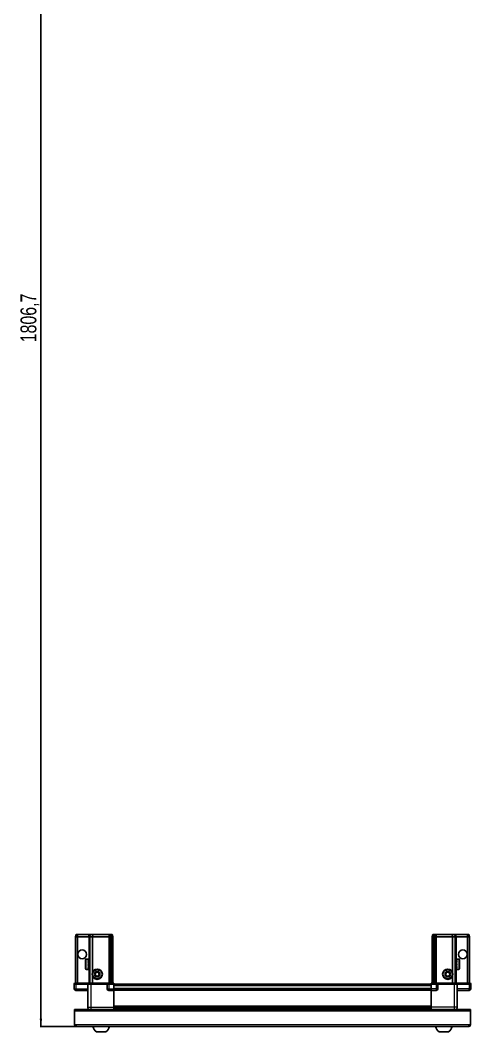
# Model space of a CAD drawing. Header units: millimetres. Extents: x 927 to 4141, y -1069 to 1542.
# Drawn here: x 983 to 1551, y -1069 to 206 of the extents above; entities that cross this region are included whole.
import ezdxf

# ---------------------------------------------------------------- set-up
doc = ezdxf.new("R2010")
doc.units = ezdxf.units.MM
doc.layers.add('FORMAT', color=7, linetype='Continuous')
doc.styles.add('SLDTEXTSTYLE0', font='TXT', dxfattribs={"width": 0.75})
doc.dimstyles.new('SLDDIMSTYLE0', dxfattribs={"dimtxt": 20, "dimasz": 10, "dimexe": 0, "dimexo": 0.0625, "dimgap": 5, "dimtad": 2, "dimdec": 1, "dimrnd": 1e-09, "dimzin": 12, "dimdsep": 46, "dimtxsty": 'SLDTEXTSTYLE0', "dimsah": 1, "dimcen": 0.09, "dimadec": 0, "dimazin": 3, "dimtfac": 1, "dimtofl": 0, "dimtmove": 0, "dimatfit": 3, "dimfxl": 0, "dimfrac": 2, "dimtolj": 1, "dimtzin": 12, "dimarcsym": 0})

# ---------------------------------------------------------------- blocks, each defined once
blk = doc.blocks.new('_D_8')
at = {"layer": 'FORMAT'}
for p, q in [((1052.8, 744.4), (1007.7, 744.4)), ((1008.7, 744.4), (1008.7, -1062.3)), ((1053.3, -1062.3), (1007.7, -1062.3))]:
    blk.add_line(p, q, dxfattribs=at)
for points in [[(1008.7, 744.4), (1007.1, 734.4), (1010.2, 734.4)], [(1008.7, -1062.3), (1010.2, -1052.3), (1007.1, -1052.3)]]:
    blk.add_solid(points, dxfattribs=at)
at = {"layer": 'FORMAT', "insert": (982.9, -199.6), "char_height": 20, "attachment_point": 1, "rotation": 90, "style": 'SLDTEXTSTYLE0'}
blk.add_mtext('1806,7', dxfattribs=at)

msp = doc.modelspace()

# ---------------------------------------------------------------- linework, layer by layer
at = {"color": 7, "linetype": 'Continuous', "lineweight": 25}
for p, q in [((1052.17, -949.27), (1052.98, -946.27)), ((1054.67, -949.27), (1052.17, -949.27)), ((1052.17, -949.27), (1052.17, -1007.57)), ((1052.98, -946.27), (1054.83, -946.27)), ((1054.67, -949.27), (1054.83, -946.27)), ((1069.17, -949.27), (1054.67, -949.27)), ((1054.67, -949.27), (1054.67, -1007.57)), ((1054.83, -946.27), (1069.17, -946.27)), ((1069.17, -946.27), (1070.98, -946.27)), ((1070.17, -949.27), (1069.17, -949.27)), ((1070.17, -949.27), (1070.98, -946.27)), ((1070.17, -949.27), (1070.17, -1007.57)), ((1073.67, -949.27), (1070.17, -949.27)), ((1070.98, -946.27), (1074.01, -946.27)), ((1074.01, -946.27), (1073.67, -949.27)), ((1073.67, -949.27), (1073.67, -993.77)), ((1094.17, -949.27), (1073.67, -949.27)), ((1074.01, -946.27), (1094.17, -946.27)), ((1094.17, -946.27), (1095.98, -946.27)), ((1095.17, -949.27), (1094.17, -949.27)), ((1095.98, -946.27), (1095.17, -949.27)), ((1095.17, -949.27), (1095.17, -1007.57)), ((1096.17, -949.27), (1095.17, -949.27)), ((1095.98, -946.27), (1096.72, -946.27)), ((1096.72, -946.27), (1096.17, -949.27)), ((1096.17, -949.27), (1096.17, -1007.57)), ((1097.67, -949.27), (1096.17, -949.27)), ((1096.72, -946.27), (1097.22, -946.27)), ((1097.22, -946.27), (1098.37, -946.27)), ((1097.22, -946.27), (1097.67, -949.27)), ((1097.67, -949.27), (1097.67, -1007.57)), ((1099.17, -949.27), (1097.67, -949.27)), ((1098.37, -946.27), (1099.17, -949.27)), ((1099.17, -949.27), (1099.17, -1007.57)), ((1502.98, -946.27), (1502.17, -949.27)), ((1502.17, -949.27), (1503.67, -949.27)), ((1502.17, -949.27), (1502.17, -1007.57)), ((1504.13, -946.27), (1502.98, -946.27)), ((1504.13, -946.27), (1503.67, -949.27)), ((1503.67, -949.27), (1505.17, -949.27)), ((1503.67, -949.27), (1503.67, -1007.57)), ((1504.63, -946.27), (1504.13, -946.27)), ((1504.63, -946.27), (1505.17, -949.27)), ((1505.37, -946.27), (1504.63, -946.27)), ((1505.17, -949.27), (1505.17, -1007.57)), ((1505.17, -949.27), (1506.17, -949.27)), ((1505.37, -946.27), (1506.17, -949.27)), ((1507.17, -946.27), (1505.37, -946.27)), ((1506.17, -949.27), (1506.17, -1007.57)), ((1506.17, -949.27), (1507.17, -949.27)), ((1527.34, -946.27), (1507.17, -946.27)), ((1507.17, -949.27), (1527.67, -949.27)), ((1527.34, -946.27), (1527.67, -949.27)), ((1530.37, -946.27), (1527.34, -946.27)), ((1527.67, -949.27), (1527.67, -993.77)), ((1527.67, -949.27), (1531.17, -949.27)), ((1531.17, -949.27), (1530.37, -946.27)), ((1532.17, -946.27), (1530.37, -946.27)), ((1531.17, -949.27), (1531.17, -1007.57)), ((1531.17, -949.27), (1532.17, -949.27)), ((1546.52, -946.27), (1532.17, -946.27)), ((1532.17, -949.27), (1546.67, -949.27)), ((1546.67, -949.27), (1546.52, -946.27)), ((1548.37, -946.27), (1546.52, -946.27)), ((1546.67, -949.27), (1546.67, -1007.57)), ((1546.67, -949.27), (1549.17, -949.27)), ((1549.17, -949.27), (1548.37, -946.27)), ((1549.17, -949.27), (1549.17, -1007.57)), ((1064.97, -989.47), (1064.97, -978.07)), ((1068.17, -977.27), (1065.77, -977.27)), ((1068.17, -977.27), (1068.17, -977.28)), ((1068.17, -977.28), (1068.67, -977.28)), ((1068.17, -977.47), (1068.67, -977.47)), ((1068.17, -977.47), (1068.17, -977.69)), ((1068.17, -977.69), (1068.67, -977.69)), ((1068.17, -978.26), (1068.67, -978.26)), ((1068.17, -978.26), (1068.17, -978.69)), ((1068.17, -978.69), (1068.67, -978.69)), ((1068.17, -979.6), (1068.67, -979.6)), ((1068.17, -979.6), (1068.17, -980.19)), ((1068.17, -980.19), (1068.67, -980.19)), ((1068.17, -981.34), (1068.67, -981.34)), ((1068.17, -981.34), (1068.17, -982.04)), ((1068.67, -977.47), (1068.67, -977.28)), ((1068.67, -977.69), (1068.67, -977.47)), ((1068.67, -978.26), (1068.67, -977.69)), ((1068.67, -978.69), (1068.67, -978.26)), ((1068.67, -979.6), (1068.67, -978.69)), ((1068.77, -979.37), (1068.67, -979.37)), ((1068.67, -980.19), (1068.67, -979.6)), ((1068.67, -981.34), (1068.67, -980.19)), ((1068.67, -982.04), (1068.67, -981.34)), ((1068.77, -988.17), (1068.77, -979.37)), ((1069.66, -980.46), (1069.17, -979.77)), ((1069.17, -987.77), (1069.17, -979.77)), ((1070.14, -979.77), (1069.66, -980.46)), ((1069.66, -987.08), (1069.66, -980.46)), ((1070.17, -979.77), (1070.14, -979.77)), ((1070.14, -987.77), (1070.14, -979.77)), ((1531.21, -979.77), (1531.17, -979.77)), ((1531.69, -980.46), (1531.21, -979.77)), ((1531.21, -979.77), (1531.21, -987.77)), ((1532.17, -979.77), (1531.69, -980.46)), ((1531.69, -980.46), (1531.69, -987.08)), ((1532.17, -979.77), (1532.17, -987.77)), ((1532.67, -979.37), (1532.57, -979.37)), ((1532.57, -979.37), (1532.57, -988.17)), ((1535.57, -977.27), (1532.67, -977.27)), ((1533.17, -977.27), (1532.67, -977.27)), ((1532.67, -977.27), (1532.67, -977.32)), ((1532.67, -977.32), (1532.67, -977.61)), ((1533.17, -977.32), (1532.67, -977.32)), ((1533.17, -977.61), (1532.67, -977.61)), ((1532.67, -977.61), (1532.67, -977.88)), ((1533.17, -977.88), (1532.67, -977.88)), ((1532.67, -977.88), (1532.67, -978.54)), ((1533.17, -978.54), (1532.67, -978.54)), ((1532.67, -978.54), (1532.67, -979.02)), ((1532.67, -979.02), (1532.67, -979.99)), ((1533.17, -979.02), (1532.67, -979.02)), ((1533.17, -979.99), (1532.67, -979.99)), ((1532.67, -979.99), (1532.67, -980.62)), ((1532.67, -980.62), (1532.67, -981.81)), ((1533.17, -980.62), (1532.67, -980.62)), ((1533.17, -981.81), (1532.67, -981.81)), ((1532.67, -981.81), (1532.67, -982.45)), ((1533.17, -977.32), (1533.17, -977.27)), ((1533.17, -977.88), (1533.17, -977.61)), ((1533.17, -979.02), (1533.17, -978.54)), ((1533.17, -980.62), (1533.17, -979.99)), ((1533.17, -982.53), (1533.17, -981.81)), ((1536.37, -978.07), (1536.37, -989.47)), ((1065.77, -990.27), (1068.17, -990.27)), ((1068.17, -982.04), (1068.67, -982.04)), ((1068.17, -983.32), (1068.67, -983.32)), ((1068.17, -983.32), (1068.17, -984.06)), ((1068.17, -983.47), (1068.67, -983.47)), ((1068.17, -983.97), (1068.67, -983.97)), ((1068.17, -984.06), (1068.67, -984.06)), ((1068.17, -985.35), (1068.67, -985.35)), ((1068.17, -985.35), (1068.17, -986.05)), ((1068.17, -986.05), (1068.67, -986.05)), ((1068.17, -987.22), (1068.67, -987.22)), ((1068.17, -987.22), (1068.17, -987.82)), ((1068.17, -987.82), (1068.67, -987.82)), ((1068.17, -988.75), (1068.67, -988.75)), ((1068.17, -988.75), (1068.17, -989.2)), ((1068.17, -989.2), (1068.67, -989.2)), ((1068.17, -989.8), (1068.67, -989.8)), ((1068.17, -989.8), (1068.17, -990.04)), ((1068.17, -990.04), (1068.67, -990.04)), ((1068.17, -990.26), (1068.67, -990.26)), ((1068.17, -990.26), (1068.17, -990.27)), ((1068.17, -990.27), (1068.67, -990.27)), ((1068.67, -983.32), (1068.67, -982.04)), ((1068.67, -983.47), (1068.67, -983.32)), ((1068.67, -984.06), (1068.67, -983.97)), ((1068.67, -985.35), (1068.67, -984.06)), ((1068.67, -986.05), (1068.67, -985.35)), ((1068.67, -987.22), (1068.67, -986.05)), ((1068.67, -987.82), (1068.67, -987.22)), ((1068.67, -988.75), (1068.67, -987.82)), ((1068.67, -988.17), (1068.77, -988.17)), ((1068.67, -989.2), (1068.67, -988.75)), ((1068.67, -989.8), (1068.67, -989.2)), ((1068.67, -990.04), (1068.67, -989.8)), ((1068.67, -990.26), (1068.67, -990.04)), ((1068.67, -990.27), (1068.67, -990.26)), ((1069.17, -987.77), (1069.66, -987.08)), ((1069.66, -987.08), (1070.14, -987.77)), ((1070.14, -987.77), (1070.17, -987.77)), ((1531.17, -987.77), (1531.21, -987.77)), ((1531.21, -987.77), (1531.69, -987.08)), ((1531.69, -987.08), (1532.17, -987.77)), ((1532.57, -988.17), (1532.67, -988.17)), ((1533.17, -982.45), (1532.67, -982.45)), ((1532.67, -982.53), (1532.67, -983.82)), ((1533.17, -982.53), (1532.67, -982.53)), ((1533.17, -983.82), (1532.67, -983.82)), ((1533.17, -984.31), (1532.67, -984.31)), ((1532.67, -984.31), (1532.67, -984.56)), ((1532.67, -984.56), (1532.67, -985.83)), ((1533.17, -984.56), (1532.67, -984.56)), ((1533.17, -985.83), (1532.67, -985.83)), ((1532.67, -985.83), (1532.67, -986.52)), ((1532.67, -986.52), (1532.67, -987.63)), ((1533.17, -986.52), (1532.67, -986.52)), ((1533.17, -987.63), (1532.67, -987.63)), ((1532.67, -987.63), (1532.67, -988.2)), ((1532.67, -988.2), (1532.67, -989.06)), ((1533.17, -988.2), (1532.67, -988.2)), ((1533.17, -989.06), (1532.67, -989.06)), ((1532.67, -989.06), (1532.67, -989.46)), ((1532.67, -989.46), (1532.67, -989.97)), ((1533.17, -989.46), (1532.67, -989.46)), ((1533.17, -989.97), (1532.67, -989.97)), ((1532.67, -989.97), (1532.67, -990.15)), ((1532.67, -990.15), (1532.67, -990.27)), ((1533.17, -990.15), (1532.67, -990.15)), ((1532.67, -990.27), (1535.57, -990.27)), ((1533.17, -984.56), (1533.17, -983.82)), ((1533.17, -986.52), (1533.17, -985.83)), ((1533.17, -988.2), (1533.17, -987.63)), ((1533.17, -989.46), (1533.17, -989.06)), ((1533.17, -990.15), (1533.17, -989.97)), ((1073.67, -998.77), (1073.67, -1007.57)), ((1527.67, -998.77), (1527.67, -1007.57)), ((1051.17, -1007.57), (1050.67, -1008.44)), ((1050.67, -1008.77), (1050.67, -1008.44)), ((1050.67, -1008.77), (1052.67, -1008.77)), ((1050.67, -1008.77), (1050.67, -1014.77)), ((1052.67, -1007.57), (1051.17, -1007.57)), ((1052.67, -1007.57), (1067.47, -1007.57)), ((1067.47, -1008.77), (1052.67, -1008.77)), ((1052.67, -1008.77), (1067.47, -1008.77)), ((1067.67, -1016.77), (1052.67, -1016.77)), ((1067.47, -1007.57), (1067.67, -1007.57)), ((1067.67, -1008.77), (1067.47, -1008.77)), ((1067.67, -1008.77), (1067.67, -1007.57)), ((1067.67, -1007.57), (1071.67, -1007.57)), ((1071.67, -1008.77), (1067.67, -1008.77)), ((1067.67, -1008.77), (1067.67, -1037.77)), ((1071.67, -1007.57), (1091.97, -1007.57)), ((1091.97, -1008.77), (1071.67, -1008.77)), ((1091.97, -1007.57), (1092.17, -1007.57)), ((1092.17, -1008.77), (1091.97, -1008.77)), ((1092.17, -1008.77), (1092.17, -1007.57)), ((1092.85, -1007.57), (1092.17, -1007.57)), ((1092.17, -1008.77), (1094.17, -1008.77)), ((1092.17, -1008.77), (1092.17, -1014.77)), ((1092.85, -1007.57), (1100.67, -1007.57)), ((1100.67, -1008.44), (1094.17, -1008.44)), ((1100.67, -1008.77), (1094.17, -1008.77)), ((1094.17, -1008.77), (1100.67, -1008.77)), ((1100.67, -1016.77), (1094.17, -1016.77)), ((1100.67, -1007.57), (1100.67, -1008.44)), ((1100.67, -1008.44), (1100.67, -1008.44)), ((1100.67, -1008.77), (1100.67, -1008.44)), ((1100.67, -1008.77), (1100.67, -1008.77)), ((1100.67, -1008.77), (1100.67, -1014.77)), ((1500.67, -1008.92), (1100.67, -1008.92)), ((1100.67, -1014.77), (1100.67, -1016.77)), ((1500.67, -1016.12), (1100.67, -1016.12)), ((1100.67, -1037.77), (1100.67, -1016.77)), ((1500.67, -1008.44), (1500.67, -1007.57)), ((1500.67, -1007.57), (1508.5, -1007.57)), ((1507.17, -1008.44), (1500.67, -1008.44)), ((1500.67, -1008.77), (1500.67, -1008.44)), ((1507.17, -1008.77), (1500.67, -1008.77)), ((1500.67, -1008.77), (1500.67, -1014.77)), ((1500.67, -1014.77), (1500.67, -1016.77)), ((1500.67, -1016.77), (1507.17, -1016.77)), ((1500.67, -1037.77), (1500.67, -1016.77)), ((1507.17, -1008.77), (1509.17, -1008.77)), ((1509.17, -1008.77), (1507.17, -1008.77)), ((1509.17, -1007.57), (1508.5, -1007.57)), ((1509.17, -1008.77), (1509.17, -1007.57)), ((1509.17, -1007.57), (1509.37, -1007.57)), ((1509.37, -1008.77), (1509.17, -1008.77)), ((1509.17, -1008.77), (1509.17, -1014.77)), ((1509.37, -1007.57), (1529.67, -1007.57)), ((1529.67, -1008.77), (1509.37, -1008.77)), ((1529.67, -1007.57), (1533.67, -1007.57)), ((1533.67, -1008.77), (1529.67, -1008.77)), ((1533.67, -1008.77), (1533.67, -1007.57)), ((1533.67, -1007.57), (1533.87, -1007.57)), ((1533.87, -1008.77), (1533.67, -1008.77)), ((1533.67, -1008.77), (1533.67, -1037.77)), ((1533.67, -1016.77), (1548.67, -1016.77)), ((1533.87, -1007.57), (1548.67, -1007.57)), ((1548.67, -1008.77), (1533.87, -1008.77)), ((1550.17, -1007.57), (1548.67, -1007.57)), ((1548.67, -1008.77), (1550.67, -1008.77)), ((1550.67, -1008.44), (1550.17, -1007.57)), ((1550.67, -1008.44), (1550.17, -1007.57)), ((1550.67, -1008.77), (1550.67, -1008.44)), ((1550.67, -1008.77), (1550.67, -1008.44)), ((1550.67, -1008.77), (1550.67, -1008.77)), ((1550.67, -1008.77), (1550.67, -1014.77)), ((1051.17, -1042.87), (1051.17, -1040.77)), ((1051.17, -1040.77), (1550.17, -1040.77)), ((1051.17, -1060.17), (1051.17, -1042.87)), ((1066.17, -1040.67), (1053.27, -1040.67)), ((1066.17, -1040.67), (1066.17, -1040.77)), ((1100.67, -1038.8), (1500.67, -1038.8)), ((1100.67, -1038.83), (1500.67, -1038.83)), ((1124.55, -1040.62), (1100.67, -1040.62)), ((1119.17, -1040.77), (1119.17, -1040.62)), ((1119.21, -1040.77), (1119.21, -1040.62)), ((1119.48, -1040.77), (1119.48, -1040.62)), ((1119.74, -1040.77), (1119.74, -1040.62)), ((1120.39, -1040.77), (1120.39, -1040.62)), ((1120.86, -1040.77), (1120.86, -1040.62)), ((1121.82, -1040.77), (1121.82, -1040.62)), ((1122.44, -1040.77), (1122.44, -1040.62)), ((1123.63, -1040.77), (1123.63, -1040.62)), ((1124.29, -1040.77), (1124.29, -1040.62)), ((1124.34, -1040.77), (1124.34, -1040.62)), ((1125.64, -1040.62), (1124.55, -1040.62)), ((1126.37, -1040.62), (1125.64, -1040.62)), ((1125.64, -1040.77), (1125.64, -1040.62)), ((1125.64, -1040.62), (1125.64, -1040.62)), ((1125.65, -1040.77), (1125.65, -1040.62)), ((1126.15, -1040.77), (1126.15, -1040.62)), ((1126.38, -1040.62), (1126.37, -1040.62)), ((1126.38, -1040.77), (1126.38, -1040.62)), ((1126.79, -1040.62), (1126.38, -1040.62)), ((1474.55, -1040.62), (1126.79, -1040.62)), ((1127.65, -1040.77), (1127.65, -1040.62)), ((1128.34, -1040.77), (1128.34, -1040.62)), ((1129.47, -1040.77), (1129.47, -1040.62)), ((1130.04, -1040.77), (1130.04, -1040.62)), ((1130.91, -1040.77), (1130.91, -1040.62)), ((1131.31, -1040.77), (1131.31, -1040.62)), ((1131.84, -1040.77), (1131.84, -1040.62)), ((1132.04, -1040.77), (1132.04, -1040.62)), ((1132.17, -1040.77), (1132.17, -1040.62)), ((1469.18, -1040.77), (1469.18, -1040.62)), ((1469.35, -1040.77), (1469.35, -1040.62)), ((1469.56, -1040.77), (1469.56, -1040.62)), ((1470.12, -1040.77), (1470.12, -1040.62)), ((1470.54, -1040.77), (1470.54, -1040.62)), ((1471.43, -1040.77), (1471.43, -1040.62)), ((1472.02, -1040.77), (1472.02, -1040.62)), ((1473.16, -1040.77), (1473.16, -1040.62)), ((1473.86, -1040.77), (1473.86, -1040.62)), ((1475.14, -1040.62), (1474.55, -1040.62)), ((1475.87, -1040.62), (1475.14, -1040.62)), ((1475.14, -1040.77), (1475.14, -1040.62)), ((1475.14, -1040.62), (1475.14, -1040.62)), ((1475.31, -1040.77), (1475.31, -1040.62)), ((1475.81, -1040.77), (1475.81, -1040.62)), ((1475.87, -1040.77), (1475.87, -1040.62)), ((1476.9, -1040.62), (1475.87, -1040.62)), ((1475.87, -1040.62), (1475.87, -1040.62)), ((1500.67, -1040.62), (1476.79, -1040.62)), ((1477.16, -1040.77), (1477.16, -1040.62)), ((1477.87, -1040.77), (1477.87, -1040.62)), ((1479.05, -1040.77), (1479.05, -1040.62)), ((1479.65, -1040.77), (1479.65, -1040.62)), ((1480.6, -1040.77), (1480.6, -1040.62)), ((1481.05, -1040.77), (1481.05, -1040.62)), ((1481.67, -1040.77), (1481.67, -1040.62)), ((1481.91, -1040.77), (1481.91, -1040.62)), ((1482.15, -1040.77), (1482.15, -1040.62)), ((1482.17, -1040.77), (1482.17, -1040.62)), ((1500.82, -1040.77), (1500.82, -1037.77)), ((1535.17, -1040.67), (1535.17, -1040.77)), ((1535.17, -1040.67), (1548.07, -1040.67)), ((1550.17, -1040.77), (1550.17, -1042.87)), ((1550.17, -1042.87), (1550.17, -1060.17)), ((1053.27, -1060.17), (1051.17, -1060.17)), ((1053.27, -1060.17), (1053.27, -1062.27)), ((1548.07, -1062.27), (1053.27, -1062.27)), ((1078.67, -1068.87), (1090.67, -1068.87)), ((1510.67, -1068.87), (1522.67, -1068.87)), ((1550.17, -1060.17), (1548.07, -1060.17)), ((1548.07, -1062.27), (1548.07, -1060.17))]:
    msp.add_line(p, q, dxfattribs=at)
at = {"color": 8, "linetype": 'Continuous', "lineweight": 18}
for p, q in [((1069.17, -949.27), (1069.17, -946.27)), ((1069.17, -949.27), (1069.17, -979.77)), ((1094.17, -946.27), (1094.17, -949.27)), ((1094.17, -949.27), (1094.17, -1007.57)), ((1507.17, -946.27), (1507.17, -949.27)), ((1507.17, -949.27), (1507.17, -1007.57)), ((1532.17, -949.27), (1532.17, -946.27)), ((1532.17, -949.27), (1532.17, -979.77)), ((1065.77, -990.27), (1065.77, -977.27)), ((1535.57, -977.27), (1535.57, -990.27)), ((1069.17, -987.77), (1069.17, -1007.57)), ((1532.17, -987.77), (1532.17, -1007.57)), ((1050.67, -1014.77), (1052.67, -1014.77)), ((1052.67, -1008.77), (1052.67, -1007.57)), ((1052.67, -1008.77), (1052.67, -1014.77)), ((1052.67, -1014.77), (1067.67, -1014.77)), ((1052.67, -1016.77), (1052.67, -1014.77)), ((1067.47, -1008.77), (1067.47, -1007.57)), ((1071.67, -1008.77), (1071.67, -1007.57)), ((1071.67, -1008.77), (1071.67, -1037.77)), ((1091.97, -1008.77), (1091.97, -1007.57)), ((1092.17, -1014.77), (1094.17, -1014.77)), ((1094.17, -1008.77), (1094.17, -1008.44)), ((1094.17, -1008.77), (1094.17, -1014.77)), ((1094.17, -1014.77), (1100.67, -1014.77)), ((1094.17, -1014.77), (1094.17, -1016.77)), ((1100.67, -1008.77), (1100.67, -1008.44)), ((1500.67, -1010.92), (1100.67, -1010.92)), ((1500.67, -1014.12), (1100.67, -1014.12)), ((1500.67, -1016.77), (1100.67, -1016.77)), ((1507.17, -1014.77), (1500.67, -1014.77)), ((1507.17, -1008.77), (1507.17, -1008.44)), ((1507.17, -1008.77), (1507.17, -1014.77)), ((1509.17, -1014.77), (1507.17, -1014.77)), ((1507.17, -1014.77), (1507.17, -1016.77)), ((1509.37, -1007.57), (1509.37, -1008.77)), ((1529.67, -1008.77), (1529.67, -1007.57)), ((1529.67, -1008.77), (1529.67, -1037.77)), ((1548.67, -1014.77), (1533.67, -1014.77)), ((1533.87, -1007.57), (1533.87, -1008.77)), ((1548.67, -1008.77), (1548.67, -1007.57)), ((1548.67, -1008.77), (1548.67, -1014.77)), ((1550.67, -1014.77), (1548.67, -1014.77)), ((1548.67, -1016.77), (1548.67, -1014.77)), ((1550.17, -1042.87), (1051.17, -1042.87)), ((1053.27, -1040.77), (1053.27, -1040.67)), ((1071.67, -1037.77), (1100.67, -1037.77)), ((1100.67, -1036.18), (1500.67, -1036.18)), ((1500.67, -1037.59), (1100.67, -1037.59)), ((1100.67, -1040.04), (1500.67, -1040.04)), ((1529.67, -1037.77), (1500.67, -1037.77)), ((1548.07, -1040.77), (1548.07, -1040.67)), ((1548.07, -1060.17), (1053.27, -1060.17))]:
    msp.add_line(p, q, dxfattribs=at)
at = {"color": 7, "linetype": 'Continuous', "lineweight": 25, "flags": 128}
for points in [[(1053.27, -1040.67), (1052.86, -1040.71), (1052.63, -1040.77)], [(1548.71, -1040.77), (1548.48, -1040.71), (1548.07, -1040.67)]]:
    msp.add_lwpolyline(points, dxfattribs=at)
at = {"color": 7, "linetype": 'Continuous', "lineweight": 25}
for centre, radius in [((1060.67, -971.27), 5.5), ((1540.67, -971.27), 5.5), ((1079.67, -996.27), 6.5), ((1079.67, -996.27), 3.46), ((1521.67, -996.27), 6.5), ((1521.67, -996.27), 3.46)]:
    msp.add_circle(centre, radius, dxfattribs=at)
at = {"color": 8, "linetype": 'Continuous', "lineweight": 18}
for centre in [(1079.67, -996.27), (1521.67, -996.27)]:
    msp.add_circle(centre, 5.7, dxfattribs=at)
at = {"color": 7, "linetype": 'Continuous', "lineweight": 25}
for centre, radius, start, end in [((1065.77, -978.07), 0.8, 90, 180), ((1069.17, -979.37), 0.4, 180, 270), ((1532.17, -979.37), 0.4, 270, 0), ((1535.57, -978.07), 0.8, 360, 90), ((1065.77, -989.47), 0.8, 180, 270), ((1069.17, -988.17), 0.4, 90, 180), ((1079.67, -996.27), 2.5, 87.37605, 147.37605), ((1079.67, -996.27), 2.5, 27.37605, 87.37605), ((1521.67, -996.27), 2.5, 134.67671, 194.67671), ((1521.67, -996.27), 2.5, 74.67671, 134.67671), ((1521.67, -996.27), 2.5, 14.67671, 74.67671), ((1532.17, -988.17), 0.4, 360, 90), ((1535.57, -989.47), 0.8, 270, 0), ((1079.67, -996.27), 2.5, 147.37605, 207.37605), ((1079.67, -996.27), 2.5, 207.37605, 267.37605), ((1079.67, -996.27), 2.5, 267.37605, 327.37605), ((1079.67, -996.27), 2.5, 327.37605, 27.37605), ((1521.67, -996.27), 2.5, 194.67671, 254.67671), ((1521.67, -996.27), 2.5, 254.67671, 314.67671), ((1521.67, -996.27), 2.5, 314.67671, 14.67671), ((1052.67, -1014.77), 2, 180, 270), ((1094.17, -1014.77), 2, 180, 270), ((1507.17, -1014.77), 2, 270, 0), ((1548.67, -1014.77), 2, 270, 0), ((1053.27, -1060.17), 2.1, 180, 270), ((1053.27, -1060.17), 0.6, 180, 270), ((1085.7, -1059.25), 11.91, 194.70035, 233.8734), ((1083.65, -1059.25), 11.91, 306.1266, 345.29965), ((1517.7, -1059.25), 11.91, 194.70035, 233.8734), ((1515.65, -1059.25), 11.91, 306.1266, 345.29965), ((1548.07, -1060.17), 0.6, 270, 0), ((1548.07, -1060.17), 2.1, 270, 0)]:
    msp.add_arc(centre, radius, start, end, dxfattribs=at)
for centre, start_param, end_param in [((1094.17, -1004.98), 2.4188584, 3.1415927), ((1507.17, -1004.98), 3.1415927, 3.8643269)]:
    msp.add_ellipse(centre, major_axis=(0, 3.46), ratio=0.5773503, start_param=start_param, end_param=end_param, dxfattribs=at)
for points, knots in [([(1076.79, -996.14), (1077.07, -995.71), (1077.59, -994.9), (1078.1, -994.09), (1078.34, -993.71)], [0, 0, 0, 0, 0.5346859, 1, 1, 1, 1]), ([(1078.34, -993.71), (1078.86, -993.73), (1079.82, -993.78), (1080.78, -993.82), (1081.23, -993.84)], [0, 0, 0, 0, 0.5346859, 1, 1, 1, 1]), ([(1081.23, -993.84), (1081.39, -994.15), (1081.77, -994.88), (1082.22, -995.76), (1082.5, -996.3), (1082.56, -996.41)], [0, 0, 0, 0, 0.3629006, 0.8668753, 1, 1, 1, 1]), ([(1518.89, -995.51), (1519.25, -995.15), (1519.94, -994.47), (1520.62, -993.8), (1520.94, -993.48)], [0, 0, 0, 0, 0.5346859, 1, 1, 1, 1]), ([(1520.94, -993.48), (1521.44, -993.62), (1522.37, -993.87), (1523.29, -994.13), (1523.73, -994.24)], [0, 0, 0, 0, 0.5346859, 1, 1, 1, 1]), ([(1523.73, -994.24), (1523.76, -994.37), (1523.91, -994.94), (1524.16, -995.91), (1524.37, -996.7), (1524.46, -997.04)], [0, 0, 0, 0, 0.1331247, 0.6370994, 1, 1, 1, 1]), ([(1078.12, -998.71), (1078.06, -998.59), (1077.78, -998.06), (1077.33, -997.18), (1076.95, -996.45), (1076.79, -996.14)], [0, 0, 0, 0, 0.1331247, 0.6370994, 1, 1, 1, 1]), ([(1081, -998.84), (1080.48, -998.81), (1079.52, -998.77), (1078.56, -998.73), (1078.12, -998.71)], [0, 0, 0, 0, 0.5346859, 1, 1, 1, 1]), ([(1082.56, -996.41), (1082.28, -996.84), (1081.76, -997.65), (1081.24, -998.46), (1081, -998.84)], [0, 0, 0, 0, 0.5346859, 1, 1, 1, 1]), ([(1519.62, -998.3), (1519.53, -997.97), (1519.32, -997.17), (1519.07, -996.21), (1518.92, -995.63), (1518.89, -995.51)], [0, 0, 0, 0, 0.3629006, 0.8668753, 1, 1, 1, 1]), ([(1522.4, -999.07), (1521.91, -998.93), (1520.98, -998.68), (1520.05, -998.42), (1519.62, -998.3)], [0, 0, 0, 0, 0.53468586, 1, 1, 1, 1]), ([(1524.46, -997.04), (1524.09, -997.4), (1523.4, -998.08), (1522.72, -998.75), (1522.4, -999.07)], [0, 0, 0, 0, 0.53468586, 1, 1, 1, 1]), ([(1067.67, -1037.77), (1067.72, -1038.21), (1067.79, -1038.89), (1068.23, -1039.71), (1068.68, -1040.26), (1069.09, -1040.62), (1069.35, -1040.75), (1069.39, -1040.77)], [0, 0, 0, 0, 0.3630185, 0.5584377, 0.7580039, 0.9575702, 1, 1, 1, 1]), ([(1100.67, -1037.77), (1100.67, -1038.17), (1100.67, -1038.96), (1100.67, -1039.98), (1100.67, -1040.61), (1100.67, -1040.76), (1100.67, -1040.77)], [0, 0, 0, 0, 0.32552014, 0.65104028, 0.97656042, 1, 1, 1, 1]), ([(1500.67, -1037.77), (1500.67, -1038.17), (1500.67, -1038.96), (1500.67, -1039.98), (1500.67, -1040.61), (1500.67, -1040.76), (1500.67, -1040.77)], [0, 0, 0, 0, 0.3255201, 0.6510403, 0.9765604, 1, 1, 1, 1]), ([(1533.67, -1037.77), (1533.63, -1038.21), (1533.55, -1038.89), (1533.12, -1039.71), (1532.66, -1040.26), (1532.26, -1040.62), (1532, -1040.75), (1531.95, -1040.77)], [0, 0, 0, 0, 0.3630185, 0.5584377, 0.7580039, 0.9575702, 1, 1, 1, 1])]:
    msp.add_open_spline(points, degree=3, knots=knots, dxfattribs=at)
at = {"color": 8, "linetype": 'Continuous', "lineweight": 18}
for points in [[(1067.67, -1037.77), (1067.73, -1037.77), (1067.85, -1037.77), (1068.78, -1037.77), (1070.1, -1037.77), (1071.15, -1037.77), (1071.67, -1037.77)], [(1533.67, -1037.77), (1533.61, -1037.77), (1533.49, -1037.77), (1532.57, -1037.77), (1531.24, -1037.77), (1530.2, -1037.77), (1529.67, -1037.77)]]:
    msp.add_open_spline(points, degree=3, dxfattribs=at)
for points in [[(1071.67, -1037.77), (1071.67, -1038.21), (1071.67, -1038.89), (1071.67, -1039.71), (1071.67, -1040.26), (1071.67, -1040.62), (1071.67, -1040.75), (1071.67, -1040.77)], [(1529.67, -1037.77), (1529.67, -1038.21), (1529.67, -1038.89), (1529.67, -1039.71), (1529.67, -1040.26), (1529.67, -1040.62), (1529.67, -1040.75), (1529.67, -1040.77)]]:
    msp.add_open_spline(points, degree=3, knots=[0, 0, 0, 0, 0.3630185, 0.5584377, 0.7580039, 0.9575702, 1, 1, 1, 1], dxfattribs=at)

# ---------------------------------------------------------------- dimensions: what is measured, and where the dimension line sits
at = {"layer": 'FORMAT'}
dim = msp.add_linear_dim(base=(1008.67, -1062.27), p1=(1052.77, 744.43), p2=(1053.27, -1062.27), angle=90, dimstyle='SLDDIMSTYLE0', dxfattribs=at)
dim.commit()
dim.dimension.update_dxf_attribs({"geometry": '_D_8', "text_midpoint": (1008.67, -158.92), "dimtype": 160})

doc.saveas('drawing.dxf')
